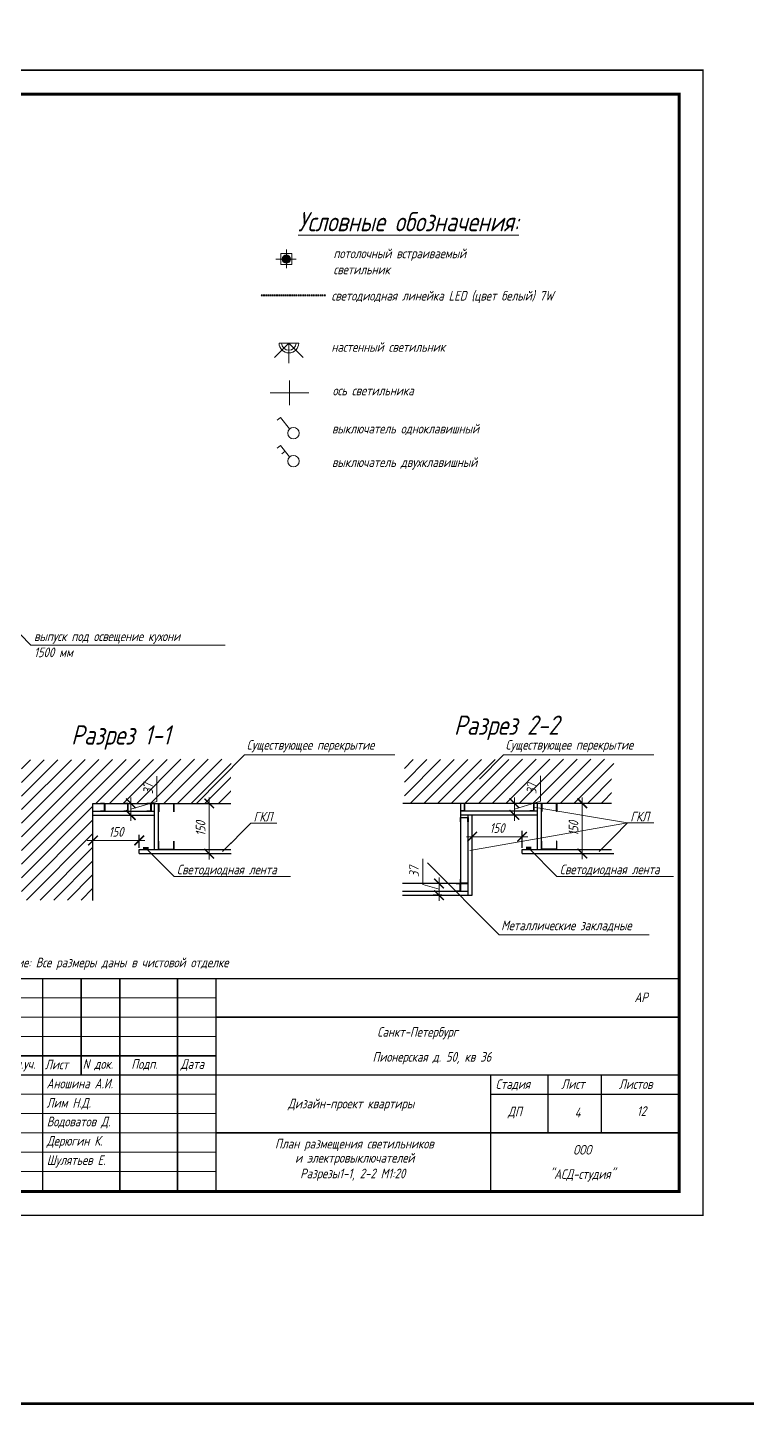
# Model space of a CAD drawing. Header units: millimetres. Extents: x 653176 to 972033, y 753746 to 925850.
# Drawn here: x 777784 to 787129, y 807300 to 825143 of the extents above; entities that cross this region are included whole.
import ezdxf
from ezdxf.enums import TextEntityAlignment as Align

# ---------------------------------------------------------------- set-up
doc = ezdxf.new("R2010")
doc.units = ezdxf.units.MM
doc.header["$LTSCALE"] = 10
doc.set_wipeout_variables(frame=1)
doc.linetypes.add('DASHDOTX2', pattern=[50.8, 25.4, -12.7, 0, -12.7])
doc.linetypes.add('HIDDEN', pattern=[0.375, 0.25, -0.125])
doc.layers.get('0').update_dxf_attribs({"color": 65, "lineweight": 25})
for name, color, linetype, lineweight in [('AL', 7, 'Continuous', 30), ('ALAN-Rev4', 6, 'Continuous', 13), ('stamp', 253, 'Continuous', 18), ('wall', 95, 'Continuous', 60), ('ОСИ', 75, 'DASHDOTX2', 0), ('размh150', 7, 'Continuous', 9), ('ТЕКСТ1', 90, 'Continuous', 25), ('шахты', 22, 'Continuous', 18)]:
    doc.layers.add(name, color=color, linetype=linetype, lineweight=lineweight)
for name, color, linetype, lineweight, true_color in [('мебель_Pen_No__3', 7, 'Continuous', 18, 0xff6600), ('мебель_Pen_No__43', 7, 'Continuous', 40, 0xff6600), ('штрих_Pen_No__3', 7, 'Continuous', 18, 0xff6600)]:
    doc.layers.add(name, color=color, linetype=linetype, lineweight=lineweight, true_color=true_color)
doc.styles.add('ГОСТ тип А', font='gost_a.shx', dxfattribs={"oblique": 15, "height": 125})
doc.dimstyles.new('ГОСТ тип А', dxfattribs={"dimtxt": 125, "dimasz": 125, "dimexe": 75, "dimexo": 75, "dimgap": 50, "dimtad": 1, "dimdec": 0, "dimrnd": 5, "dimtxsty": 'ГОСТ тип А', "dimblk": 'ARCHTICK', "dimcen": 50, "dimdle": 75, "dimadec": 0, "dimazin": 0, "dimtfac": 1, "dimtdec": 0, "dimtmove": 1, "dimatfit": 2, "dimfxl": 1, "dimlwd": 9, "dimarcsym": 0})

# ---------------------------------------------------------------- blocks, each defined once
blk = doc.blocks.new('_ARCHTICK')
at = {"color": 0, "linetype": 'ByBlock', "ltscale": 50, "const_width": 0.15}
blk.add_lwpolyline([(-0.5, -0.5), (0.5, 0.5)], dxfattribs=at)
blk = doc.blocks.new('*D807')
at = {"layer": 'Defpoints', "color": 0, "lineweight": 90, "transparency": 16777216}
for p in [(778634, 814601), (778634, 814430), (779234, 814430)]:
    blk.add_point(p, dxfattribs=at)
at = {"layer": 'размh150', "color": 0, "lineweight": 9, "transparency": 16777216}
blk.add_line((779309, 814601), (778559, 814601), dxfattribs=at)
at = {"layer": 'размh150', "color": 0, "lineweight": -2, "transparency": 16777216}
for p, q in [((778634, 814505), (778634, 814676)), ((779234, 814505), (779234, 814676))]:
    blk.add_line(p, q, dxfattribs=at)
at = {"layer": 'размh150', "color": 0, "lineweight": 9, "transparency": 16777216, "xscale": 125, "yscale": 125, "zscale": 125, "rotation": 180}
blk.add_blockref('_ARCHTICK', (778634, 814601), dxfattribs=at)
at = {"layer": 'размh150', "color": 0, "lineweight": 9, "transparency": 16777216, "xscale": 125, "yscale": 125, "zscale": 125}
blk.add_blockref('_ARCHTICK', (779234, 814601), dxfattribs=at)
at = {"layer": 'размh150', "color": 0, "transparency": 16777216, "insert": (778934, 814713), "char_height": 125, "attachment_point": 5, "style": 'ГОСТ тип А'}
blk.add_mtext('150', dxfattribs=at)
blk = doc.blocks.new('*D808')
at = {"layer": 'Defpoints', "color": 0, "lineweight": 90, "transparency": 16777216}
for p in [(780023, 815082), (780023, 814430), (780144, 814430)]:
    blk.add_point(p, dxfattribs=at)
at = {"layer": 'размh150', "color": 0, "lineweight": -2, "transparency": 16777216}
for p, q in [((780098, 815082), (780219, 815082)), ((780098, 814430), (780219, 814430))]:
    blk.add_line(p, q, dxfattribs=at)
at = {"layer": 'размh150', "color": 0, "lineweight": 9, "transparency": 16777216}
blk.add_line((780144, 815157), (780144, 814355), dxfattribs=at)
at = {"layer": 'размh150', "color": 0, "lineweight": 9, "transparency": 16777216, "xscale": 125, "yscale": 125, "zscale": 125}
for p, rotation in [((780144, 815082), 90), ((780144, 814430), 270)]:
    blk.add_blockref('_ARCHTICK', p, dxfattribs=dict(at, rotation=rotation))
at = {"layer": 'размh150', "color": 0, "transparency": 16777216, "insert": (780031, 814756), "char_height": 125, "attachment_point": 5, "rotation": 90, "style": 'ГОСТ тип А'}
blk.add_mtext('150', dxfattribs=at)
blk = doc.blocks.new('*D818')
at = {"layer": 'Defpoints', "color": 0, "lineweight": 90, "transparency": 16777216}
for p in [(784750, 815084), (784750, 814432), (784984, 814432)]:
    blk.add_point(p, dxfattribs=at)
at = {"layer": 'размh150', "color": 0, "lineweight": -2, "transparency": 16777216}
for p, q in [((784825, 815084), (785059, 815084)), ((784825, 814432), (785059, 814432))]:
    blk.add_line(p, q, dxfattribs=at)
at = {"layer": 'размh150', "color": 0, "lineweight": 9, "transparency": 16777216}
blk.add_line((784984, 815159), (784984, 814357), dxfattribs=at)
at = {"layer": 'размh150', "color": 0, "lineweight": 9, "transparency": 16777216, "xscale": 125, "yscale": 125, "zscale": 125}
for p, rotation in [((784984, 815084), 90), ((784984, 814432), 270)]:
    blk.add_blockref('_ARCHTICK', p, dxfattribs=dict(at, rotation=rotation))
at = {"layer": 'размh150', "color": 0, "transparency": 16777216, "insert": (784871, 814758), "char_height": 125, "attachment_point": 5, "rotation": 90, "style": 'ГОСТ тип А'}
blk.add_mtext('150', dxfattribs=at)
blk = doc.blocks.new('*D824')
at = {"layer": 'Defpoints', "color": 0, "lineweight": 90, "transparency": 16777216}
for p in [(783880, 815084), (784103, 815084), (783880, 814932)]:
    blk.add_point(p, dxfattribs=at)
at = {"layer": 'размh150', "color": 0, "lineweight": 9, "transparency": 16777216}
for p, q in [((784441, 815109), (784441, 815439)), ((784103, 814857), (784103, 815159)), ((784103, 815008), (784441, 815109))]:
    blk.add_line(p, q, dxfattribs=at)
at = {"layer": 'размh150', "color": 0, "lineweight": -2, "transparency": 16777216}
for p, q in [((783955, 815084), (784178, 815084)), ((783955, 814932), (784178, 814932))]:
    blk.add_line(p, q, dxfattribs=at)
at = {"layer": 'размh150', "color": 0, "lineweight": 9, "transparency": 16777216, "xscale": 125, "yscale": 125, "zscale": 125}
for p, rotation in [((784103, 815084), 90), ((784103, 814932), 270)]:
    blk.add_blockref('_ARCHTICK', p, dxfattribs=dict(at, rotation=rotation))
at = {"layer": 'размh150', "color": 0, "transparency": 16777216, "insert": (784328, 815274), "char_height": 125, "attachment_point": 5, "rotation": 90, "style": 'ГОСТ тип А'}
blk.add_mtext('37', dxfattribs=at)
blk = doc.blocks.new('*D825')
at = {"layer": 'Defpoints', "color": 0, "lineweight": 90, "transparency": 16777216}
for p in [(784203, 814650), (783555, 814491), (784203, 814432)]:
    blk.add_point(p, dxfattribs=at)
at = {"layer": 'размh150', "color": 0, "lineweight": -2, "transparency": 16777216}
for p, q in [((783555, 814566), (783555, 814725)), ((784203, 814507), (784203, 814725))]:
    blk.add_line(p, q, dxfattribs=at)
at = {"layer": 'размh150', "color": 0, "lineweight": 9, "transparency": 16777216}
blk.add_line((783480, 814650), (784278, 814650), dxfattribs=at)
at = {"layer": 'размh150', "color": 0, "lineweight": 9, "transparency": 16777216, "xscale": 125, "yscale": 125, "zscale": 125, "rotation": 180}
blk.add_blockref('_ARCHTICK', (783555, 814650), dxfattribs=at)
at = {"layer": 'размh150', "color": 0, "lineweight": 9, "transparency": 16777216, "xscale": 125, "yscale": 125, "zscale": 125}
blk.add_blockref('_ARCHTICK', (784203, 814650), dxfattribs=at)
at = {"layer": 'размh150', "color": 0, "transparency": 16777216, "insert": (783879, 814762), "char_height": 125, "attachment_point": 5, "style": 'ГОСТ тип А'}
blk.add_mtext('150', dxfattribs=at)
blk = doc.blocks.new('*D826')
at = {"layer": 'Defpoints', "color": 0, "lineweight": 90, "transparency": 16777216}
for p in [(783239, 814044), (783126, 813892), (783239, 813892)]:
    blk.add_point(p, dxfattribs=at)
at = {"layer": 'размh150', "color": 0, "lineweight": 9, "transparency": 16777216}
for p, q in [((782914, 814032), (782914, 814361)), ((783126, 813968), (782914, 814032)), ((783126, 814119), (783126, 813817))]:
    blk.add_line(p, q, dxfattribs=at)
at = {"layer": 'размh150', "color": 0, "lineweight": -2, "transparency": 16777216}
for p, q in [((783164, 814044), (783051, 814044)), ((783164, 813892), (783051, 813892))]:
    blk.add_line(p, q, dxfattribs=at)
at = {"layer": 'размh150', "color": 0, "lineweight": 9, "transparency": 16777216, "xscale": 125, "yscale": 125, "zscale": 125}
for p, rotation in [((783126, 814044), 90), ((783126, 813892), 270)]:
    blk.add_blockref('_ARCHTICK', p, dxfattribs=dict(at, rotation=rotation))
at = {"layer": 'размh150', "color": 0, "transparency": 16777216, "insert": (782801, 814197), "char_height": 125, "attachment_point": 5, "rotation": 90, "style": 'ГОСТ тип А'}
blk.add_mtext('37', dxfattribs=at)
blk = doc.blocks.new('*D806')
at = {"layer": 'Defpoints', "color": 0, "lineweight": 90, "transparency": 16777216}
for p in [(778901, 815082), (779125, 815082), (778901, 814930)]:
    blk.add_point(p, dxfattribs=at)
at = {"layer": 'размh150', "color": 0, "lineweight": 9, "transparency": 16777216}
for p, q in [((779463, 815107), (779463, 815437)), ((779125, 814855), (779125, 815157)), ((779125, 815006), (779463, 815107))]:
    blk.add_line(p, q, dxfattribs=at)
at = {"layer": 'размh150', "color": 0, "lineweight": -2, "transparency": 16777216}
for p, q in [((778976, 815082), (779200, 815082)), ((778976, 814930), (779200, 814930))]:
    blk.add_line(p, q, dxfattribs=at)
at = {"layer": 'размh150', "color": 0, "lineweight": 9, "transparency": 16777216, "xscale": 125, "yscale": 125, "zscale": 125}
for p, rotation in [((779125, 815082), 90), ((779125, 814930), 270)]:
    blk.add_blockref('_ARCHTICK', p, dxfattribs=dict(at, rotation=rotation))
at = {"layer": 'размh150', "color": 0, "transparency": 16777216, "insert": (779350, 815272), "char_height": 125, "attachment_point": 5, "rotation": 90, "style": 'ГОСТ тип А'}
blk.add_mtext('37', dxfattribs=at)

msp = doc.modelspace()

# ---------------------------------------------------------------- hatches: boundary and pattern name
h = msp.add_hatch()
h.set_pattern_fill('ANSI31', color=256, scale=1000)
h.set_pattern_definition([(45, (671382.03, 810499.24), (-88.38835, 88.38835), [])])
h.paths.add_polyline_path([(780426.5, 815655.6), (777707.4, 815646.4), (777707.1, 815212.9), (777707.1, 813828.5), (778633.8, 813828.5), (778633.8, 815082.1), (780426.5, 815082.1)])
h = msp.add_hatch()
h.set_pattern_fill('ANSI31', color=256, scale=1000)
h.set_pattern_definition([(45, (676351.13, 810501.34), (-88.38835, 88.38835), [])])
h.paths.add_polyline_path([(785395.6, 815657.7), (782676.5, 815648.5), (782676.2, 815215), (782676.2, 815084.2), (783402.9, 815084.2), (785395.6, 815084.2)])
at = {"layer": 'штрих_Pen_No__3', "linetype": 'Continuous', "lineweight": 0}
h = msp.add_hatch(color=7, dxfattribs=at)
edge = h.paths.add_edge_path()
edge.add_arc((781143.9, 822139.6), 53.6, 0, 180)
edge.add_arc((781143.9, 822139.6), 53.6, 180, 360)

# ---------------------------------------------------------------- linework, layer by layer
at = {"lineweight": 30}
for points in [[(778633.8, 813823.6), (778633.8, 815082.1)], [(778633.8, 815082.1), (780426.5, 815082.1)], [(778787.8, 815082.1), (778787.8, 814982.1), (778733.8, 814982.1), (778733.8, 814984.1), (778785.8, 814984.1), (778785.8, 815080.1), (778733.8, 815080.1), (778733.8, 815082.1), (778787.8, 815082.1)], [(779087.8, 815082.1), (779087.8, 814982.1), (779033.8, 814982.1), (779033.8, 814984.1), (779085.8, 814984.1), (779085.8, 815080.1), (779033.8, 815080.1), (779033.8, 815082.1), (779087.8, 815082.1)], [(779387.8, 815082.1), (779387.8, 814982.1), (779333.8, 814982.1), (779333.8, 814984.1), (779385.8, 814984.1), (779385.8, 815080.1), (779333.8, 815080.1), (779333.8, 815082.1), (779387.8, 815082.1)], [(779433.8, 814482.1), (779433.8, 815082.1)], [(779485.8, 814482.1), (779485.8, 815082.1)], [(779485.8, 815082.1), (779685.8, 815082.1), (779685.8, 814974.1), (779681.8, 814974.1), (779681.8, 815078.1), (779489.8, 815078.1), (779489.8, 814974.1), (779485.8, 814974.1), (779485.8, 815082.1)], [(782523.6, 815084.2), (785395.6, 815084.2)], [(783402.9, 815084.2), (783402.9, 814044.2)], [(783456.9, 815084.2), (783456.9, 814984.2), (783402.9, 814984.2), (783402.9, 814986.2), (783454.9, 814986.2), (783454.9, 815082.2), (783402.9, 815082.2), (783402.9, 815084.2), (783456.9, 815084.2)], [(784356.9, 815084.2), (784356.9, 814984.2), (784302.9, 814984.2), (784302.9, 814986.2), (784354.9, 814986.2), (784354.9, 815082.2), (784302.9, 815082.2), (784302.9, 815084.2), (784356.9, 815084.2)], [(784402.9, 814484.2), (784402.9, 815084.2)], [(784454.9, 814484.2), (784454.9, 815084.2)], [(784454.9, 815084.2), (784654.9, 815084.2), (784654.9, 814976.2), (784650.9, 814976.2), (784650.9, 815080.2), (784458.9, 815080.2), (784458.9, 814976.2), (784454.9, 814976.2), (784454.9, 815084.2)], [(778633.8, 814982.1), (779433.8, 814982.1)], [(778633.8, 814930.1), (779433.8, 814930.1)], [(783402.9, 814984.2), (784402.9, 814984.2)], [(783402.9, 814932.2), (784402.9, 814932.2)], [(783402.9, 814898.2), (783502.9, 814898.2), (783502.9, 814844.2), (783500.9, 814844.2), (783500.9, 814896.2), (783404.9, 814896.2), (783404.9, 814844.2), (783402.9, 814844.2), (783402.9, 814898.2)], [(783502.9, 813892.2), (783502.9, 814932.2)], [(783554.9, 813892.2), (783554.9, 814932.2)], [(779485.8, 814482.1), (779685.8, 814482.1), (779685.8, 814590.1), (779681.8, 814590.1), (779681.8, 814486.1), (779489.8, 814486.1), (779489.8, 814590.1), (779485.8, 814590.1), (779485.8, 814482.1)], [(784454.9, 814484.2), (784654.9, 814484.2), (784654.9, 814592.2), (784650.9, 814592.2), (784650.9, 814488.2), (784458.9, 814488.2), (784458.9, 814592.2), (784454.9, 814592.2), (784454.9, 814484.2)], [(779233.8, 814430.1), (779233.8, 814482.1)], [(779233.8, 814482.1), (780426.5, 814482.1)], [(779233.8, 814430.1), (780426.5, 814430.1)], [(784202.9, 814432.2), (784202.9, 814484.2)], [(784202.9, 814484.2), (785395.6, 814484.2)], [(784202.9, 814432.2), (785395.6, 814432.2)], [(783402.9, 814044.2), (783402.9, 813944.2), (783348.9, 813944.2), (783348.9, 813946.2), (783400.9, 813946.2), (783400.9, 814042.2), (783348.9, 814042.2), (783348.9, 814044.2), (783402.9, 814044.2)], [(783402.9, 814044.2), (783502.9, 814044.2), (783502.9, 814098.2), (783500.9, 814098.2), (783500.9, 814046.2), (783404.9, 814046.2), (783404.9, 814098.2), (783402.9, 814098.2), (783402.9, 814044.2)]]:
    msp.add_lwpolyline(points, dxfattribs=at)
at = {"layer": 'AL', "color": 7, "const_width": 20}
msp.add_lwpolyline([(765551.8, 824589.6), (786551.8, 824589.6), (786551.8, 809739.6), (765551.8, 809739.6), (765551.8, 824589.6)], dxfattribs=at)
for points in [[(766601.8, 824289.6), (786251.8, 824289.6), (786251.8, 810039.6), (766601.8, 810039.6)], [(766611.8, 824279.6), (786241.8, 824279.6), (786241.8, 810049.6), (766611.8, 810049.6)], [(766621.8, 824269.6), (786231.8, 824269.6), (786231.8, 810059.6), (766621.8, 810059.6)]]:
    msp.add_lwpolyline(points, close=True, dxfattribs=at)
at = {"layer": 'ALAN-Rev4'}
for points in [[(779978.4, 815082.1), (780602.7, 815709.9), (782552.1, 815709.9)], [(783650.1, 815398.1), (783962.2, 815712), (785911.7, 815712)], [(779319.2, 814502.4), (779687.3, 814132.2), (781198.3, 814132.2)], [(784288.3, 814504.5), (784656.4, 814134.3), (786167.4, 814134.3)], [(782977, 814310.2), (783905.2, 813376.7), (785854.7, 813376.7)]]:
    msp.add_lwpolyline(points, dxfattribs=at)
at = {"layer": 'stamp'}
for p, q in [((780231.8, 812559.6), (776981.8, 812559.6)), ((780231.8, 812309.6), (776981.8, 812309.6)), ((780231.8, 812059.6), (776981.8, 812059.6)), ((780231.8, 811309.6), (776981.8, 811309.6)), ((780231.8, 811059.6), (776981.8, 811059.6)), ((780231.8, 810809.6), (776981.8, 810809.6)), ((780231.8, 810559.6), (776981.8, 810559.6)), ((780231.8, 810309.6), (776981.8, 810309.6))]:
    msp.add_line(p, q, dxfattribs=at)
msp.add_lwpolyline([(786231.8, 812809.6, 20, 20, 0), (776981.8, 812809.6, 20, 20, 0), (776981.8, 810059.6, 0, 0, 0)], format="xyseb", dxfattribs=at)
at = {"layer": 'stamp', "const_width": 20}
for points in [[(777981.8, 812809.6), (777981.8, 810059.6)], [(778481.8, 812809.6), (778481.8, 811559.6)], [(778981.8, 812809.6), (778981.8, 810059.6)], [(779731.8, 812809.6), (779731.8, 810059.6)], [(780231.8, 812809.6), (780231.8, 810059.6)], [(786231.8, 812309.6), (780231.8, 812309.6)], [(780231.8, 811809.6), (776981.8, 811809.6)], [(786231.8, 811559.6), (776981.8, 811559.6)], [(783795.3, 811559.6), (783795.3, 810059.6)], [(784540.6, 811559.6), (784540.6, 810809.6)], [(785231.8, 811559.6), (785231.8, 810809.6)], [(786231.8, 811309.6), (783795.3, 811309.6)], [(786231.8, 810809.6), (780231.8, 810809.6)]]:
    msp.add_lwpolyline(points, dxfattribs=at)
at = {"layer": 'wall'}
for points in [[(779285.3, 814502.4), (779353.1, 814502.4)], [(784254.4, 814504.5), (784322.2, 814504.5)]]:
    msp.add_lwpolyline(points, dxfattribs=at)
at = {"layer": 'мебель_Pen_No__3', "color": 7, "linetype": 'Continuous'}
for p, q in [((781072.4, 822211.1), (781215.4, 822211.1)), ((781072.4, 822068.1), (781072.4, 822211.1)), ((781143.9, 822258.4), (781143.9, 822020.8)), ((781144.3, 822266.3), (781144.3, 822028.8)), ((781144.3, 822266.3), (781144.3, 822028.8)), ((781215.4, 822211.1), (781215.4, 822068.1)), ((781270.3, 822139.6), (781007.4, 822139.6)), ((781215.4, 822068.1), (781072.4, 822068.1)), ((781176.6, 821051.2), (780990.8, 820865.4)), ((781304.1, 821051.2), (781049.1, 821051.2)), ((781176.6, 821051.2), (781176.6, 820788.4)), ((781176.6, 821051.2), (781362.4, 820865.4)), ((781066.9, 820084.6), (781024.7, 820050.2)), ((781186.4, 819938.2), (781066.9, 820084.6)), ((781066.9, 819722.2), (781024.7, 819687.7)), ((781186.4, 819575.7), (781066.9, 819722.2)), ((781127.2, 819648.7), (781085, 819614.3))]:
    msp.add_line(p, q, dxfattribs=at)
for centre in [(781235.8, 819882.5), (781235.8, 819520.1)]:
    msp.add_circle(centre, 74.4, dxfattribs=at)
for radius in [127.5, 93.4]:
    msp.add_arc((781176.6, 821051.2), radius, 180, 0, dxfattribs=at)
at = {"layer": 'мебель_Pen_No__43', "color": 7, "linetype": 'HIDDEN'}
msp.add_line((780811.5, 821670.2), (781656.6, 821670.2), dxfattribs=at)
at = {"layer": 'ОСИ', "ltscale": 50}
for p, q in [((781184.6, 820567.1), (781184.6, 820246.6)), ((781434.3, 820406.9), (780934.9, 820406.9))]:
    msp.add_line(p, q, dxfattribs=at)
at = {"layer": 'размh150', "color": 1, "lineweight": 90}
msp.add_lwpolyline([(752817.9, 807300.2), (972032.5, 807300.2), (972032.5, 925850.5), (752817.9, 925850.5)], close=True, dxfattribs=at)
at = {"layer": 'шахты'}
for q in [(777162.9, 817814.5), (780351.5, 817131.8)]:
    msp.add_line((777826.3, 817131.8), q, dxfattribs=at)
at = {"layer": 'штрих_Pen_No__3', "color": 7, "linetype": 'Continuous', "flags": 128}
msp.add_lwpolyline([(781197.6, 822139.6, 1), (781090.3, 822139.6, 1)], format="xyb", close=True, dxfattribs=at)

# ---------------------------------------------------------------- texts
at = {"layer": 'stamp', "style": 'ГОСТ тип А', "oblique": 15}
for s, p in [('АР', (785747.5, 812566.8)), ('Санкт-Петербург', (782847.1, 812101.9)), ('Пионерская д. 50, кв 36 ', (783065.3, 811778.5)), ('ДП', (784109.8, 811073.8)), ('4', (784924.8, 811073.8)), ('12', (785753.8, 811092.1))]:
    msp.add_text(s, height=125, dxfattribs=at).set_placement(p, align=Align.MIDDLE)
for s, p in [('Кол.уч.', (777481.3, 811639.6)), ('Лист', (778010.5, 811633.6)), ('N док.', (778500.9, 811639.6)), ('Подп.', (779131.8, 811639.6)), ('Дата', (779772.4, 811639.6)), ('Стадия', (783860.7, 811379.6)), ('Лист', (784711.8, 811379.6)), ('Листов', (785459.3, 811379.6)), ('Лим Н.Д.', (778032.1, 811137)), ('Водоватов Д.', (778034.8, 810893.8)), ('Дерюгин К.', (778034.8, 810643.8)), ('Шулятьев Е.', (778034.8, 810393.8))]:
    msp.add_text(s, height=125, dxfattribs=at).set_placement(p)
at = {"layer": 'stamp', "lineweight": 25, "style": 'ГОСТ тип А', "oblique": 15}
msp.add_text('Аношина А.И.', height=125, dxfattribs=at).set_placement((778032.1, 811387))
at = {"layer": 'stamp', "style": 'ГОСТ тип А', "oblique": 15}
for s, p in [('Дизайн-проект квартиры', (781984.5, 811127.1)), ('План размещения светильников', (782026.7, 810606.7)), ('ООО', (784984.8, 810527.6)), ('ООО', (784984.8, 810527.6)), ('и электровыключателей', (782031.7, 810423.2)), ('Разрезы1-1, 2-2 М1:20', (782005.4, 810220.2)), ('"АСД-студия"', (784984.8, 810212.6)), ('"АСД-студия"', (784984.8, 810212.6))]:
    msp.add_text(s, height=125, dxfattribs=at).set_placement(p, align=Align.CENTER)
at = {"layer": 'размh150', "style": 'ГОСТ тип А', "oblique": 15}
for s, height, p in [('Разрез 2-2', 250, (783320.1, 815970.9)), ('Разрез 1-1 ', 250, (778351, 815844.2)), ('Примечание: Все размеры даны в чистовой отделке', 125, (777015.6, 812956.3))]:
    msp.add_text(s, height=height, dxfattribs=at).set_placement(p)
at = {"layer": 'размh150', "ltscale": 200, "insert": (782728.3, 822624.9), "char_height": 250, "attachment_point": 5, "style": 'ГОСТ тип А'}
msp.add_mtext('{\\LУсловные обозначения:}', dxfattribs=at)
at = {"layer": 'ТЕКСТ1', "ltscale": 200, "char_height": 125, "attachment_point": 4, "style": 'ГОСТ тип А'}
for s, insert in [('потолочный встраиваемый \\Pсветильник', (781755.3, 822109.3)), ('светодиодная линейка LED (цвет белый) 7W', (781729, 821647.9)), ('настенный светильник', (781729, 821000)), ('ось светильника', (781743.2, 820434.9)), ('выключатель одноклавишный', (781736.1, 819931.2)), ('выключатель двухклавишный', (781736.1, 819488.7)), ('выпуск под освещение кухони\\P1500 мм', (777869.2, 817144.5)), ('Существующее перекрытие', (780629.5, 815822.9)), ('Существующее перекрытие', (783989, 815825)), ('Светодиодная лента', (779723.9, 814214.3)), ('Светодиодная лента', (784693, 814216.3)), ('Металлические закладные', (783932, 813489.7))]:
    msp.add_mtext(s, dxfattribs=dict(at, insert=insert))

# ---------------------------------------------------------------- dimensions: what is measured, and where the dimension line sits
at = {"layer": 'размh150'}
for base, p1, p2, text, picture, middle in [((779125.2, 815082.1), (778901.4, 814930.1), (778901.4, 815082.1), '37', '*D806', (779350.2, 815157.3)), ((784103.5, 815084.2), (783879.7, 814932.2), (783879.7, 815084.2), '37', '*D824', (784328.5, 815159.4)), ((780143.9, 814430.1), (780023.4, 815082.1), (780023.4, 814430.1), '150', '*D808', (780031.4, 814756.1)), ((784984, 814432.2), (784749.7, 815084.2), (784749.7, 814432.2), '150', '*D818', (784871.5, 814758.2))]:
    dim = msp.add_linear_dim(base=base, p1=p1, p2=p2, angle=90, text=text, dimstyle='ГОСТ тип А', dxfattribs=at)
    dim.commit()
    dim.dimension.update_dxf_attribs({"geometry": picture, "text_midpoint": middle})
for base, p1, p2, picture, middle in [((778633.8, 814600.7), (779233.8, 814430.1), (778633.8, 814430.1), '*D807', (778933.8, 814713.2)), ((784202.9, 814649.5), (783554.9, 814491), (784202.9, 814432.2), '*D825', (783878.9, 814762))]:
    dim = msp.add_linear_dim(base=base, p1=p1, p2=p2, text='150', dimstyle='ГОСТ тип А', dxfattribs=at)
    dim.commit()
    dim.dimension.update_dxf_attribs({"geometry": picture, "text_midpoint": middle})

# ---------------------------------------------------------------- next in the draw order: wipeouts: each hides what was drawn before it
at = {"linetype": 'Continuous'}
for points in [[(782653, 815609.3), (782653, 813792.5), (781947.3, 813123.8), (781947.3, 814940.5)], [(785364.4, 815523.5), (785364.4, 814446.5), (786176.5, 814421.6), (786176.5, 815498.7)]]:
    msp.add_wipeout(points, dxfattribs=at).dxf.layer = 'ALAN-Rev4'

# ---------------------------------------------------------------- next in the draw order: linework, layer by layer
at = {"lineweight": 30}
for points in [[(783402.9, 814044.2), (782653, 814044.2), (782653, 814044.2)], [(782653, 813944.2), (783502.9, 813944.2)], [(782653, 813892.2), (783554.9, 813892.2)]]:
    msp.add_lwpolyline(points, dxfattribs=at)
at = {"layer": 'ALAN-Rev4'}
for points in [[(785571.8, 814829.4), (784356.9, 815034.2)], [(785571.8, 814829.4), (783527.4, 814472.9)], [(785203.7, 814459.2), (785571.8, 814829.4), (785912.9, 814829.4)]]:
    msp.add_lwpolyline(points, dxfattribs=at)

# ---------------------------------------------------------------- next in the draw order: texts
at = {"layer": 'ТЕКСТ1', "ltscale": 200, "insert": (785608.4, 814911.4), "char_height": 125, "attachment_point": 4, "style": 'ГОСТ тип А'}
msp.add_mtext('ГКЛ', dxfattribs=at)

# ---------------------------------------------------------------- next in the draw order: dimensions: what is measured, and where the dimension line sits
at = {"layer": 'размh150'}
dim = msp.add_linear_dim(base=(783126.1, 813892.2), p1=(783238.6, 814044.2), p2=(783238.6, 813892.2), angle=90, text='37', dimstyle='ГОСТ тип А', dxfattribs=at)
dim.commit()
dim.dimension.update_dxf_attribs({"geometry": '*D826', "text_midpoint": (782801.1, 814081.9)})

# ---------------------------------------------------------------- next in the draw order: wipeouts: each hides what was drawn before it
at = {"linetype": 'Continuous'}
msp.add_wipeout([(780426.5, 815521.4), (780426.5, 814444.4), (781908.6, 814413.8), (781908.6, 815490.9)], dxfattribs=at).dxf.layer = 'ALAN-Rev4'

# ---------------------------------------------------------------- next in the draw order: linework, layer by layer
at = {"layer": 'ALAN-Rev4'}
msp.add_lwpolyline([(780313.3, 814457.1), (780681.4, 814827.3), (781022.5, 814827.3)], dxfattribs=at)

# ---------------------------------------------------------------- next in the draw order: texts
at = {"layer": 'ТЕКСТ1', "ltscale": 200, "insert": (780718, 814909.3), "char_height": 125, "attachment_point": 4, "style": 'ГОСТ тип А'}
msp.add_mtext('ГКЛ', dxfattribs=at)

doc.saveas('drawing.dxf')
